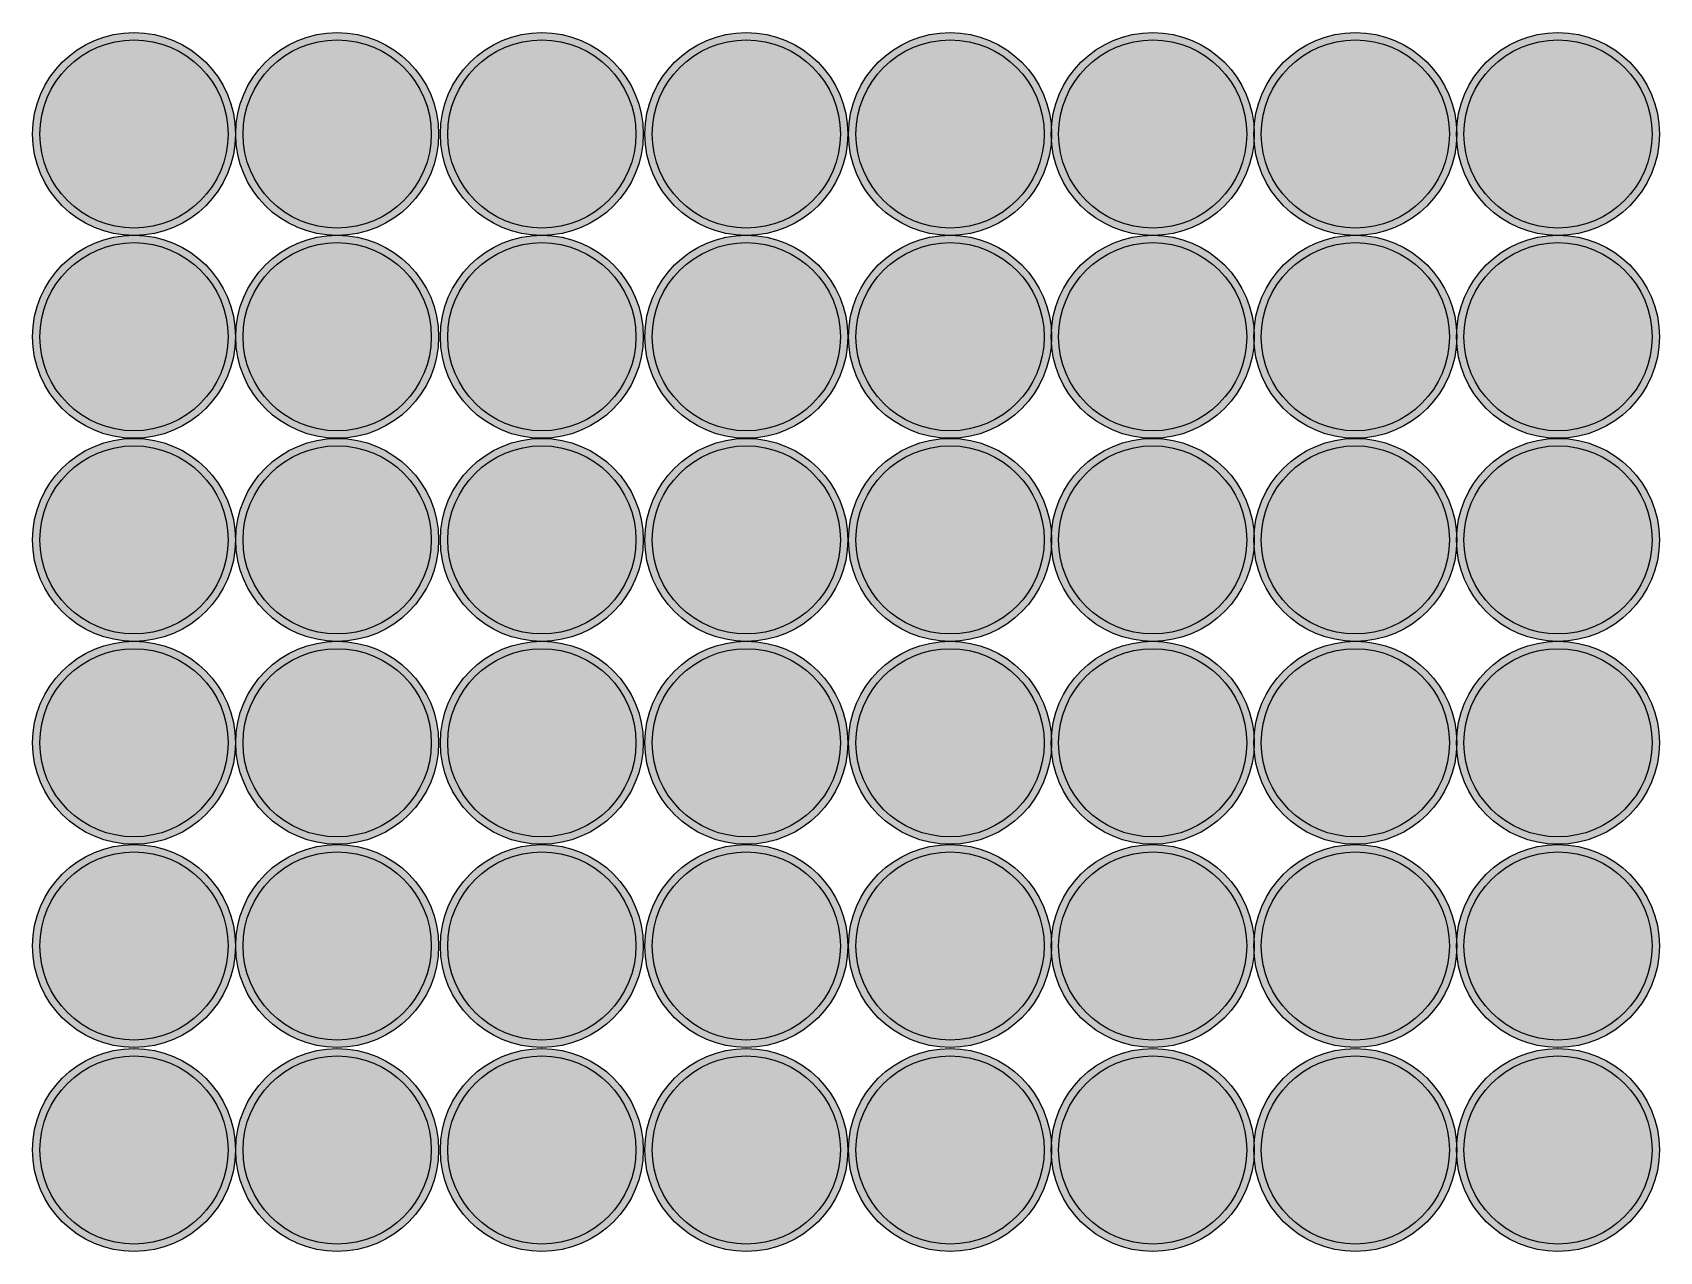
# Model space of a CAD drawing. Header units: inches. Extents: x 2620 to 4317, y 1826 to 2873.
# Drawn here: x 3675.99 to 3703.57, y 2228.31 to 2248.96 of the extents above; entities that cross this region are included whole.
import ezdxf

# ---------------------------------------------------------------- set-up
doc = ezdxf.new("R2010")
doc.units = ezdxf.units.IN
doc.header["$MEASUREMENT"] = 0

msp = doc.modelspace()

# ---------------------------------------------------------------- hatches: boundary and pattern name
h = msp.add_hatch(color=256)
h.dxf.hatch_style = 1
h.set_gradient(color1=(41, 49, 137), color2=(19, 103, 52), tint=1, name='INVCURVED')
h.paths.add_polyline_path([(3675.99101, 2247.24433, 1), (3679.43101, 2247.24433, 1)])
h.paths.add_polyline_path([(3679.30601, 2247.24433, -1), (3676.11601, 2247.24433, -1)], flags=16)
h = msp.add_hatch(color=256)
h.dxf.hatch_style = 1
h.set_gradient(color1=(41, 49, 137), color2=(19, 103, 52), tint=1, name='INVCURVED')
h.paths.add_polyline_path([(3679.43474, 2247.24433, 1), (3682.87474, 2247.24433, 1)])
h.paths.add_polyline_path([(3682.74974, 2247.24433, -1), (3679.55974, 2247.24433, -1)], flags=16)
h = msp.add_hatch(color=256)
h.dxf.hatch_style = 1
h.set_gradient(color1=(41, 49, 137), color2=(19, 103, 52), tint=1, name='INVCURVED')
h.paths.add_polyline_path([(3682.9033, 2247.24433, 1), (3686.3433, 2247.24433, 1)])
h.paths.add_polyline_path([(3686.2183, 2247.24433, -1), (3683.0283, 2247.24433, -1)], flags=16)
h = msp.add_hatch(color=256)
h.dxf.hatch_style = 1
h.set_gradient(color1=(41, 49, 137), color2=(19, 103, 52), tint=1, name='INVCURVED')
h.paths.add_polyline_path([(3686.36948, 2247.24433, 1), (3689.80948, 2247.24433, 1)])
h.paths.add_polyline_path([(3689.68448, 2247.24433, -1), (3686.49448, 2247.24433, -1)], flags=16)
h = msp.add_hatch(color=256)
h.dxf.hatch_style = 1
h.set_gradient(color1=(41, 49, 137), color2=(19, 103, 52), tint=1, name='INVCURVED')
h.paths.add_polyline_path([(3689.82342, 2247.24433, 1), (3693.26342, 2247.24433, 1)])
h.paths.add_polyline_path([(3693.13842, 2247.24433, -1), (3689.94842, 2247.24433, -1)], flags=16)
h = msp.add_hatch(color=256)
h.dxf.hatch_style = 1
h.set_gradient(color1=(41, 49, 137), color2=(19, 103, 52), tint=1, name='INVCURVED')
h.paths.add_polyline_path([(3693.25819, 2247.24433, 1), (3696.69819, 2247.24433, 1)])
h.paths.add_polyline_path([(3696.57319, 2247.24433, -1), (3693.38319, 2247.24433, -1)], flags=16)
h = msp.add_hatch(color=256)
h.dxf.hatch_style = 1
h.set_gradient(color1=(41, 49, 137), color2=(19, 103, 52), tint=1, name='INVCURVED')
h.paths.add_polyline_path([(3696.69296, 2247.24433, 1), (3700.13296, 2247.24433, 1)])
h.paths.add_polyline_path([(3700.00796, 2247.24433, -1), (3696.81796, 2247.24433, -1)], flags=16)
h = msp.add_hatch(color=256)
h.dxf.hatch_style = 1
h.set_gradient(color1=(41, 49, 137), color2=(19, 103, 52), tint=1, name='INVCURVED')
h.paths.add_polyline_path([(3700.12754, 2247.24433, 1), (3703.56754, 2247.24433, 1)])
h.paths.add_polyline_path([(3703.44254, 2247.24433, -1), (3700.25254, 2247.24433, -1)], flags=16)
h = msp.add_hatch(color=256)
h.dxf.hatch_style = 1
h.set_gradient(color1=(242, 103, 34), color2=(248, 153, 30), tint=1)
h.paths.add_polyline_path([(3679.30601, 2247.24433, 1), (3676.11601, 2247.24433, 1)])
h = msp.add_hatch(color=256)
h.dxf.hatch_style = 1
h.set_gradient(color1=(242, 103, 34), color2=(248, 153, 30), tint=1)
h.paths.add_polyline_path([(3682.74974, 2247.24433, 1), (3679.55974, 2247.24433, 1)])
h = msp.add_hatch(color=256)
h.dxf.hatch_style = 1
h.set_gradient(color1=(242, 103, 34), color2=(248, 153, 30), tint=1)
h.paths.add_polyline_path([(3686.2183, 2247.24433, 1), (3683.0283, 2247.24433, 1)])
h = msp.add_hatch(color=256)
h.dxf.hatch_style = 1
h.set_gradient(color1=(242, 103, 34), color2=(248, 153, 30), tint=1)
h.paths.add_polyline_path([(3689.68448, 2247.24433, 1), (3686.49448, 2247.24433, 1)])
h = msp.add_hatch(color=256)
h.dxf.hatch_style = 1
h.set_gradient(color1=(242, 103, 34), color2=(248, 153, 30), tint=1)
h.paths.add_polyline_path([(3693.13842, 2247.24433, 1), (3689.94842, 2247.24433, 1)])
h = msp.add_hatch(color=256)
h.dxf.hatch_style = 1
h.set_gradient(color1=(242, 103, 34), color2=(248, 153, 30), tint=1)
h.paths.add_polyline_path([(3696.57319, 2247.24433, 1), (3693.38319, 2247.24433, 1)])
h = msp.add_hatch(color=256)
h.dxf.hatch_style = 1
h.set_gradient(color1=(242, 103, 34), color2=(248, 153, 30), tint=1)
h.paths.add_polyline_path([(3700.00796, 2247.24433, 1), (3696.81796, 2247.24433, 1)])
h = msp.add_hatch(color=256)
h.dxf.hatch_style = 1
h.set_gradient(color1=(242, 103, 34), color2=(248, 153, 30), tint=1)
h.paths.add_polyline_path([(3703.44254, 2247.24433, 1), (3700.25254, 2247.24433, 1)])
h = msp.add_hatch(color=256)
h.dxf.hatch_style = 1
h.set_gradient(color1=(41, 49, 137), color2=(19, 103, 52), tint=1, name='INVCURVED')
h.paths.add_polyline_path([(3675.99101, 2243.80847, 1), (3679.43101, 2243.80847, 1)])
h.paths.add_polyline_path([(3679.30601, 2243.80847, -1), (3676.11601, 2243.80847, -1)], flags=16)
h = msp.add_hatch(color=256)
h.dxf.hatch_style = 1
h.set_gradient(color1=(242, 103, 34), color2=(248, 153, 30), tint=1)
h.paths.add_polyline_path([(3679.30601, 2243.80847, 1), (3676.11601, 2243.80847, 1)])
h = msp.add_hatch(color=256)
h.dxf.hatch_style = 1
h.set_gradient(color1=(41, 49, 137), color2=(19, 103, 52), tint=1, name='INVCURVED')
h.paths.add_polyline_path([(3679.43474, 2243.80847, 1), (3682.87474, 2243.80847, 1)])
h.paths.add_polyline_path([(3682.74974, 2243.80847, -1), (3679.55974, 2243.80847, -1)], flags=16)
h = msp.add_hatch(color=256)
h.dxf.hatch_style = 1
h.set_gradient(color1=(242, 103, 34), color2=(248, 153, 30), tint=1)
h.paths.add_polyline_path([(3682.74974, 2243.80847, 1), (3679.55974, 2243.80847, 1)])
h = msp.add_hatch(color=256)
h.dxf.hatch_style = 1
h.set_gradient(color1=(41, 49, 137), color2=(19, 103, 52), tint=1, name='INVCURVED')
h.paths.add_polyline_path([(3682.9033, 2243.80847, 1), (3686.3433, 2243.80847, 1)])
h.paths.add_polyline_path([(3686.2183, 2243.80847, -1), (3683.0283, 2243.80847, -1)], flags=16)
h = msp.add_hatch(color=256)
h.dxf.hatch_style = 1
h.set_gradient(color1=(242, 103, 34), color2=(248, 153, 30), tint=1)
h.paths.add_polyline_path([(3686.2183, 2243.80847, 1), (3683.0283, 2243.80847, 1)])
h = msp.add_hatch(color=256)
h.dxf.hatch_style = 1
h.set_gradient(color1=(41, 49, 137), color2=(19, 103, 52), tint=1, name='INVCURVED')
h.paths.add_polyline_path([(3686.36948, 2243.80847, 1), (3689.80948, 2243.80847, 1)])
h.paths.add_polyline_path([(3689.68448, 2243.80847, -1), (3686.49448, 2243.80847, -1)], flags=16)
h = msp.add_hatch(color=256)
h.dxf.hatch_style = 1
h.set_gradient(color1=(242, 103, 34), color2=(248, 153, 30), tint=1)
h.paths.add_polyline_path([(3689.68448, 2243.80847, 1), (3686.49448, 2243.80847, 1)])
h = msp.add_hatch(color=256)
h.dxf.hatch_style = 1
h.set_gradient(color1=(41, 49, 137), color2=(19, 103, 52), tint=1, name='INVCURVED')
h.paths.add_polyline_path([(3689.82342, 2243.80847, 1), (3693.26342, 2243.80847, 1)])
h.paths.add_polyline_path([(3693.13842, 2243.80847, -1), (3689.94842, 2243.80847, -1)], flags=16)
h = msp.add_hatch(color=256)
h.dxf.hatch_style = 1
h.set_gradient(color1=(242, 103, 34), color2=(248, 153, 30), tint=1)
h.paths.add_polyline_path([(3693.13842, 2243.80847, 1), (3689.94842, 2243.80847, 1)])
h = msp.add_hatch(color=256)
h.dxf.hatch_style = 1
h.set_gradient(color1=(41, 49, 137), color2=(19, 103, 52), tint=1, name='INVCURVED')
h.paths.add_polyline_path([(3693.25819, 2243.80847, 1), (3696.69819, 2243.80847, 1)])
h.paths.add_polyline_path([(3696.57319, 2243.80847, -1), (3693.38319, 2243.80847, -1)], flags=16)
h = msp.add_hatch(color=256)
h.dxf.hatch_style = 1
h.set_gradient(color1=(242, 103, 34), color2=(248, 153, 30), tint=1)
h.paths.add_polyline_path([(3696.57319, 2243.80847, 1), (3693.38319, 2243.80847, 1)])
h = msp.add_hatch(color=256)
h.dxf.hatch_style = 1
h.set_gradient(color1=(41, 49, 137), color2=(19, 103, 52), tint=1, name='INVCURVED')
h.paths.add_polyline_path([(3696.69296, 2243.80847, 1), (3700.13296, 2243.80847, 1)])
h.paths.add_polyline_path([(3700.00796, 2243.80847, -1), (3696.81796, 2243.80847, -1)], flags=16)
h = msp.add_hatch(color=256)
h.dxf.hatch_style = 1
h.set_gradient(color1=(242, 103, 34), color2=(248, 153, 30), tint=1)
h.paths.add_polyline_path([(3700.00796, 2243.80847, 1), (3696.81796, 2243.80847, 1)])
h = msp.add_hatch(color=256)
h.dxf.hatch_style = 1
h.set_gradient(color1=(41, 49, 137), color2=(19, 103, 52), tint=1, name='INVCURVED')
h.paths.add_polyline_path([(3700.12754, 2243.80847, 1), (3703.56754, 2243.80847, 1)])
h.paths.add_polyline_path([(3703.44254, 2243.80847, -1), (3700.25254, 2243.80847, -1)], flags=16)
h = msp.add_hatch(color=256)
h.dxf.hatch_style = 1
h.set_gradient(color1=(242, 103, 34), color2=(248, 153, 30), tint=1)
h.paths.add_polyline_path([(3703.44254, 2243.80847, 1), (3700.25254, 2243.80847, 1)])
h = msp.add_hatch(color=256)
h.dxf.hatch_style = 1
h.set_gradient(color1=(41, 49, 137), color2=(19, 103, 52), tint=1, name='INVCURVED')
h.paths.add_polyline_path([(3675.99101, 2240.36592, 1), (3679.43101, 2240.36592, 1)])
h.paths.add_polyline_path([(3679.30601, 2240.36592, -1), (3676.11601, 2240.36592, -1)], flags=16)
h = msp.add_hatch(color=256)
h.dxf.hatch_style = 1
h.set_gradient(color1=(41, 49, 137), color2=(19, 103, 52), tint=1, name='INVCURVED')
h.paths.add_polyline_path([(3679.43474, 2240.36592, 1), (3682.87474, 2240.36592, 1)])
h.paths.add_polyline_path([(3682.74974, 2240.36592, -1), (3679.55974, 2240.36592, -1)], flags=16)
h = msp.add_hatch(color=256)
h.dxf.hatch_style = 1
h.set_gradient(color1=(41, 49, 137), color2=(19, 103, 52), tint=1, name='INVCURVED')
h.paths.add_polyline_path([(3682.9033, 2240.36592, 1), (3686.3433, 2240.36592, 1)])
h.paths.add_polyline_path([(3686.2183, 2240.36592, -1), (3683.0283, 2240.36592, -1)], flags=16)
h = msp.add_hatch(color=256)
h.dxf.hatch_style = 1
h.set_gradient(color1=(41, 49, 137), color2=(19, 103, 52), tint=1, name='INVCURVED')
h.paths.add_polyline_path([(3686.36948, 2240.36592, 1), (3689.80948, 2240.36592, 1)])
h.paths.add_polyline_path([(3689.68448, 2240.36592, -1), (3686.49448, 2240.36592, -1)], flags=16)
h = msp.add_hatch(color=256)
h.dxf.hatch_style = 1
h.set_gradient(color1=(41, 49, 137), color2=(19, 103, 52), tint=1, name='INVCURVED')
h.paths.add_polyline_path([(3689.82342, 2240.36592, 1), (3693.26342, 2240.36592, 1)])
h.paths.add_polyline_path([(3693.13842, 2240.36592, -1), (3689.94842, 2240.36592, -1)], flags=16)
h = msp.add_hatch(color=256)
h.dxf.hatch_style = 1
h.set_gradient(color1=(41, 49, 137), color2=(19, 103, 52), tint=1, name='INVCURVED')
h.paths.add_polyline_path([(3693.25819, 2240.36592, 1), (3696.69819, 2240.36592, 1)])
h.paths.add_polyline_path([(3696.57319, 2240.36592, -1), (3693.38319, 2240.36592, -1)], flags=16)
h = msp.add_hatch(color=256)
h.dxf.hatch_style = 1
h.set_gradient(color1=(41, 49, 137), color2=(19, 103, 52), tint=1, name='INVCURVED')
h.paths.add_polyline_path([(3696.69296, 2240.36592, 1), (3700.13296, 2240.36592, 1)])
h.paths.add_polyline_path([(3700.00796, 2240.36592, -1), (3696.81796, 2240.36592, -1)], flags=16)
h = msp.add_hatch(color=256)
h.dxf.hatch_style = 1
h.set_gradient(color1=(41, 49, 137), color2=(19, 103, 52), tint=1, name='INVCURVED')
h.paths.add_polyline_path([(3700.12754, 2240.36592, 1), (3703.56754, 2240.36592, 1)])
h.paths.add_polyline_path([(3703.44254, 2240.36592, -1), (3700.25254, 2240.36592, -1)], flags=16)
h = msp.add_hatch(color=256)
h.dxf.hatch_style = 1
h.set_gradient(color1=(242, 103, 34), color2=(248, 153, 30), tint=1)
h.paths.add_polyline_path([(3679.30601, 2240.36592, 1), (3676.11601, 2240.36592, 1)])
h = msp.add_hatch(color=256)
h.dxf.hatch_style = 1
h.set_gradient(color1=(242, 103, 34), color2=(248, 153, 30), tint=1)
h.paths.add_polyline_path([(3682.74974, 2240.36592, 1), (3679.55974, 2240.36592, 1)])
h = msp.add_hatch(color=256)
h.dxf.hatch_style = 1
h.set_gradient(color1=(242, 103, 34), color2=(248, 153, 30), tint=1)
h.paths.add_polyline_path([(3686.2183, 2240.36592, 1), (3683.0283, 2240.36592, 1)])
h = msp.add_hatch(color=256)
h.dxf.hatch_style = 1
h.set_gradient(color1=(242, 103, 34), color2=(248, 153, 30), tint=1)
h.paths.add_polyline_path([(3689.68448, 2240.36592, 1), (3686.49448, 2240.36592, 1)])
h = msp.add_hatch(color=256)
h.dxf.hatch_style = 1
h.set_gradient(color1=(242, 103, 34), color2=(248, 153, 30), tint=1)
h.paths.add_polyline_path([(3693.13842, 2240.36592, 1), (3689.94842, 2240.36592, 1)])
h = msp.add_hatch(color=256)
h.dxf.hatch_style = 1
h.set_gradient(color1=(242, 103, 34), color2=(248, 153, 30), tint=1)
h.paths.add_polyline_path([(3696.57319, 2240.36592, 1), (3693.38319, 2240.36592, 1)])
h = msp.add_hatch(color=256)
h.dxf.hatch_style = 1
h.set_gradient(color1=(242, 103, 34), color2=(248, 153, 30), tint=1)
h.paths.add_polyline_path([(3700.00796, 2240.36592, 1), (3696.81796, 2240.36592, 1)])
h = msp.add_hatch(color=256)
h.dxf.hatch_style = 1
h.set_gradient(color1=(242, 103, 34), color2=(248, 153, 30), tint=1)
h.paths.add_polyline_path([(3703.44254, 2240.36592, 1), (3700.25254, 2240.36592, 1)])
h = msp.add_hatch(color=256)
h.dxf.hatch_style = 1
h.set_gradient(color1=(41, 49, 137), color2=(19, 103, 52), tint=1, name='INVCURVED')
h.paths.add_polyline_path([(3675.99101, 2236.92698, 1), (3679.43101, 2236.92698, 1)])
h.paths.add_polyline_path([(3679.30601, 2236.92698, -1), (3676.11601, 2236.92698, -1)], flags=16)
h = msp.add_hatch(color=256)
h.dxf.hatch_style = 1
h.set_gradient(color1=(242, 103, 34), color2=(248, 153, 30), tint=1)
h.paths.add_polyline_path([(3679.30601, 2236.92698, 1), (3676.11601, 2236.92698, 1)])
h = msp.add_hatch(color=256)
h.dxf.hatch_style = 1
h.set_gradient(color1=(41, 49, 137), color2=(19, 103, 52), tint=1, name='INVCURVED')
h.paths.add_polyline_path([(3679.43474, 2236.92698, 1), (3682.87474, 2236.92698, 1)])
h.paths.add_polyline_path([(3682.74974, 2236.92698, -1), (3679.55974, 2236.92698, -1)], flags=16)
h = msp.add_hatch(color=256)
h.dxf.hatch_style = 1
h.set_gradient(color1=(242, 103, 34), color2=(248, 153, 30), tint=1)
h.paths.add_polyline_path([(3682.74974, 2236.92698, 1), (3679.55974, 2236.92698, 1)])
h = msp.add_hatch(color=256)
h.dxf.hatch_style = 1
h.set_gradient(color1=(41, 49, 137), color2=(19, 103, 52), tint=1, name='INVCURVED')
h.paths.add_polyline_path([(3682.9033, 2236.92698, 1), (3686.3433, 2236.92698, 1)])
h.paths.add_polyline_path([(3686.2183, 2236.92698, -1), (3683.0283, 2236.92698, -1)], flags=16)
h = msp.add_hatch(color=256)
h.dxf.hatch_style = 1
h.set_gradient(color1=(242, 103, 34), color2=(248, 153, 30), tint=1)
h.paths.add_polyline_path([(3686.2183, 2236.92698, 1), (3683.0283, 2236.92698, 1)])
h = msp.add_hatch(color=256)
h.dxf.hatch_style = 1
h.set_gradient(color1=(41, 49, 137), color2=(19, 103, 52), tint=1, name='INVCURVED')
h.paths.add_polyline_path([(3686.36948, 2236.92698, 1), (3689.80948, 2236.92698, 1)])
h.paths.add_polyline_path([(3689.68448, 2236.92698, -1), (3686.49448, 2236.92698, -1)], flags=16)
h = msp.add_hatch(color=256)
h.dxf.hatch_style = 1
h.set_gradient(color1=(242, 103, 34), color2=(248, 153, 30), tint=1)
h.paths.add_polyline_path([(3689.68448, 2236.92698, 1), (3686.49448, 2236.92698, 1)])
h = msp.add_hatch(color=256)
h.dxf.hatch_style = 1
h.set_gradient(color1=(41, 49, 137), color2=(19, 103, 52), tint=1, name='INVCURVED')
h.paths.add_polyline_path([(3689.82342, 2236.92698, 1), (3693.26342, 2236.92698, 1)])
h.paths.add_polyline_path([(3693.13842, 2236.92698, -1), (3689.94842, 2236.92698, -1)], flags=16)
h = msp.add_hatch(color=256)
h.dxf.hatch_style = 1
h.set_gradient(color1=(242, 103, 34), color2=(248, 153, 30), tint=1)
h.paths.add_polyline_path([(3693.13842, 2236.92698, 1), (3689.94842, 2236.92698, 1)])
h = msp.add_hatch(color=256)
h.dxf.hatch_style = 1
h.set_gradient(color1=(41, 49, 137), color2=(19, 103, 52), tint=1, name='INVCURVED')
h.paths.add_polyline_path([(3693.25819, 2236.92698, 1), (3696.69819, 2236.92698, 1)])
h.paths.add_polyline_path([(3696.57319, 2236.92698, -1), (3693.38319, 2236.92698, -1)], flags=16)
h = msp.add_hatch(color=256)
h.dxf.hatch_style = 1
h.set_gradient(color1=(242, 103, 34), color2=(248, 153, 30), tint=1)
h.paths.add_polyline_path([(3696.57319, 2236.92698, 1), (3693.38319, 2236.92698, 1)])
h = msp.add_hatch(color=256)
h.dxf.hatch_style = 1
h.set_gradient(color1=(41, 49, 137), color2=(19, 103, 52), tint=1, name='INVCURVED')
h.paths.add_polyline_path([(3696.69296, 2236.92698, 1), (3700.13296, 2236.92698, 1)])
h.paths.add_polyline_path([(3700.00796, 2236.92698, -1), (3696.81796, 2236.92698, -1)], flags=16)
h = msp.add_hatch(color=256)
h.dxf.hatch_style = 1
h.set_gradient(color1=(242, 103, 34), color2=(248, 153, 30), tint=1)
h.paths.add_polyline_path([(3700.00796, 2236.92698, 1), (3696.81796, 2236.92698, 1)])
h = msp.add_hatch(color=256)
h.dxf.hatch_style = 1
h.set_gradient(color1=(41, 49, 137), color2=(19, 103, 52), tint=1, name='INVCURVED')
h.paths.add_polyline_path([(3700.12754, 2236.92698, 1), (3703.56754, 2236.92698, 1)])
h.paths.add_polyline_path([(3703.44254, 2236.92698, -1), (3700.25254, 2236.92698, -1)], flags=16)
h = msp.add_hatch(color=256)
h.dxf.hatch_style = 1
h.set_gradient(color1=(242, 103, 34), color2=(248, 153, 30), tint=1)
h.paths.add_polyline_path([(3703.44254, 2236.92698, 1), (3700.25254, 2236.92698, 1)])
h = msp.add_hatch(color=256)
h.dxf.hatch_style = 1
h.set_gradient(color1=(41, 49, 137), color2=(19, 103, 52), tint=1, name='INVCURVED')
h.paths.add_polyline_path([(3675.99101, 2233.48345, 1), (3679.43101, 2233.48345, 1)])
h.paths.add_polyline_path([(3679.30601, 2233.48345, -1), (3676.11601, 2233.48345, -1)], flags=16)
h = msp.add_hatch(color=256)
h.dxf.hatch_style = 1
h.set_gradient(color1=(242, 103, 34), color2=(248, 153, 30), tint=1)
h.paths.add_polyline_path([(3679.30601, 2233.48345, 1), (3676.11601, 2233.48345, 1)])
h = msp.add_hatch(color=256)
h.dxf.hatch_style = 1
h.set_gradient(color1=(41, 49, 137), color2=(19, 103, 52), tint=1, name='INVCURVED')
h.paths.add_polyline_path([(3679.43474, 2233.48345, 1), (3682.87474, 2233.48345, 1)])
h.paths.add_polyline_path([(3682.74974, 2233.48345, -1), (3679.55974, 2233.48345, -1)], flags=16)
h = msp.add_hatch(color=256)
h.dxf.hatch_style = 1
h.set_gradient(color1=(242, 103, 34), color2=(248, 153, 30), tint=1)
h.paths.add_polyline_path([(3682.74974, 2233.48345, 1), (3679.55974, 2233.48345, 1)])
h = msp.add_hatch(color=256)
h.dxf.hatch_style = 1
h.set_gradient(color1=(41, 49, 137), color2=(19, 103, 52), tint=1, name='INVCURVED')
h.paths.add_polyline_path([(3682.9033, 2233.48345, 1), (3686.3433, 2233.48345, 1)])
h.paths.add_polyline_path([(3686.2183, 2233.48345, -1), (3683.0283, 2233.48345, -1)], flags=16)
h = msp.add_hatch(color=256)
h.dxf.hatch_style = 1
h.set_gradient(color1=(242, 103, 34), color2=(248, 153, 30), tint=1)
h.paths.add_polyline_path([(3686.2183, 2233.48345, 1), (3683.0283, 2233.48345, 1)])
h = msp.add_hatch(color=256)
h.dxf.hatch_style = 1
h.set_gradient(color1=(41, 49, 137), color2=(19, 103, 52), tint=1, name='INVCURVED')
h.paths.add_polyline_path([(3686.36948, 2233.48345, 1), (3689.80948, 2233.48345, 1)])
h.paths.add_polyline_path([(3689.68448, 2233.48345, -1), (3686.49448, 2233.48345, -1)], flags=16)
h = msp.add_hatch(color=256)
h.dxf.hatch_style = 1
h.set_gradient(color1=(242, 103, 34), color2=(248, 153, 30), tint=1)
h.paths.add_polyline_path([(3689.68448, 2233.48345, 1), (3686.49448, 2233.48345, 1)])
h = msp.add_hatch(color=256)
h.dxf.hatch_style = 1
h.set_gradient(color1=(41, 49, 137), color2=(19, 103, 52), tint=1, name='INVCURVED')
h.paths.add_polyline_path([(3689.82342, 2233.48345, 1), (3693.26342, 2233.48345, 1)])
h.paths.add_polyline_path([(3693.13842, 2233.48345, -1), (3689.94842, 2233.48345, -1)], flags=16)
h = msp.add_hatch(color=256)
h.dxf.hatch_style = 1
h.set_gradient(color1=(242, 103, 34), color2=(248, 153, 30), tint=1)
h.paths.add_polyline_path([(3693.13842, 2233.48345, 1), (3689.94842, 2233.48345, 1)])
h = msp.add_hatch(color=256)
h.dxf.hatch_style = 1
h.set_gradient(color1=(41, 49, 137), color2=(19, 103, 52), tint=1, name='INVCURVED')
h.paths.add_polyline_path([(3693.25819, 2233.48345, 1), (3696.69819, 2233.48345, 1)])
h.paths.add_polyline_path([(3696.57319, 2233.48345, -1), (3693.38319, 2233.48345, -1)], flags=16)
h = msp.add_hatch(color=256)
h.dxf.hatch_style = 1
h.set_gradient(color1=(242, 103, 34), color2=(248, 153, 30), tint=1)
h.paths.add_polyline_path([(3696.57319, 2233.48345, 1), (3693.38319, 2233.48345, 1)])
h = msp.add_hatch(color=256)
h.dxf.hatch_style = 1
h.set_gradient(color1=(41, 49, 137), color2=(19, 103, 52), tint=1, name='INVCURVED')
h.paths.add_polyline_path([(3696.69296, 2233.48345, 1), (3700.13296, 2233.48345, 1)])
h.paths.add_polyline_path([(3700.00796, 2233.48345, -1), (3696.81796, 2233.48345, -1)], flags=16)
h = msp.add_hatch(color=256)
h.dxf.hatch_style = 1
h.set_gradient(color1=(242, 103, 34), color2=(248, 153, 30), tint=1)
h.paths.add_polyline_path([(3700.00796, 2233.48345, 1), (3696.81796, 2233.48345, 1)])
h = msp.add_hatch(color=256)
h.dxf.hatch_style = 1
h.set_gradient(color1=(41, 49, 137), color2=(19, 103, 52), tint=1, name='INVCURVED')
h.paths.add_polyline_path([(3700.12754, 2233.48345, 1), (3703.56754, 2233.48345, 1)])
h.paths.add_polyline_path([(3703.44254, 2233.48345, -1), (3700.25254, 2233.48345, -1)], flags=16)
h = msp.add_hatch(color=256)
h.dxf.hatch_style = 1
h.set_gradient(color1=(242, 103, 34), color2=(248, 153, 30), tint=1)
h.paths.add_polyline_path([(3703.44254, 2233.48345, 1), (3700.25254, 2233.48345, 1)])
h = msp.add_hatch(color=256)
h.dxf.hatch_style = 1
h.set_gradient(color1=(41, 49, 137), color2=(19, 103, 52), tint=1, name='INVCURVED')
h.paths.add_polyline_path([(3675.99101, 2230.02609, 1), (3679.43101, 2230.02609, 1)])
h.paths.add_polyline_path([(3679.30601, 2230.02609, -1), (3676.11601, 2230.02609, -1)], flags=16)
h = msp.add_hatch(color=256)
h.dxf.hatch_style = 1
h.set_gradient(color1=(242, 103, 34), color2=(248, 153, 30), tint=1)
h.paths.add_polyline_path([(3679.30601, 2230.02609, 1), (3676.11601, 2230.02609, 1)])
h = msp.add_hatch(color=256)
h.dxf.hatch_style = 1
h.set_gradient(color1=(41, 49, 137), color2=(19, 103, 52), tint=1, name='INVCURVED')
h.paths.add_polyline_path([(3679.43474, 2230.02609, 1), (3682.87474, 2230.02609, 1)])
h.paths.add_polyline_path([(3682.74974, 2230.02609, -1), (3679.55974, 2230.02609, -1)], flags=16)
h = msp.add_hatch(color=256)
h.dxf.hatch_style = 1
h.set_gradient(color1=(242, 103, 34), color2=(248, 153, 30), tint=1)
h.paths.add_polyline_path([(3682.74974, 2230.02609, 1), (3679.55974, 2230.02609, 1)])
h = msp.add_hatch(color=256)
h.dxf.hatch_style = 1
h.set_gradient(color1=(41, 49, 137), color2=(19, 103, 52), tint=1, name='INVCURVED')
h.paths.add_polyline_path([(3682.9033, 2230.02609, 1), (3686.3433, 2230.02609, 1)])
h.paths.add_polyline_path([(3686.2183, 2230.02609, -1), (3683.0283, 2230.02609, -1)], flags=16)
h = msp.add_hatch(color=256)
h.dxf.hatch_style = 1
h.set_gradient(color1=(242, 103, 34), color2=(248, 153, 30), tint=1)
h.paths.add_polyline_path([(3686.2183, 2230.02609, 1), (3683.0283, 2230.02609, 1)])
h = msp.add_hatch(color=256)
h.dxf.hatch_style = 1
h.set_gradient(color1=(41, 49, 137), color2=(19, 103, 52), tint=1, name='INVCURVED')
h.paths.add_polyline_path([(3686.36948, 2230.02609, 1), (3689.80948, 2230.02609, 1)])
h.paths.add_polyline_path([(3689.68448, 2230.02609, -1), (3686.49448, 2230.02609, -1)], flags=16)
h = msp.add_hatch(color=256)
h.dxf.hatch_style = 1
h.set_gradient(color1=(242, 103, 34), color2=(248, 153, 30), tint=1)
h.paths.add_polyline_path([(3689.68448, 2230.02609, 1), (3686.49448, 2230.02609, 1)])
h = msp.add_hatch(color=256)
h.dxf.hatch_style = 1
h.set_gradient(color1=(41, 49, 137), color2=(19, 103, 52), tint=1, name='INVCURVED')
h.paths.add_polyline_path([(3689.82342, 2230.02609, 1), (3693.26342, 2230.02609, 1)])
h.paths.add_polyline_path([(3693.13842, 2230.02609, -1), (3689.94842, 2230.02609, -1)], flags=16)
h = msp.add_hatch(color=256)
h.dxf.hatch_style = 1
h.set_gradient(color1=(242, 103, 34), color2=(248, 153, 30), tint=1)
h.paths.add_polyline_path([(3693.13842, 2230.02609, 1), (3689.94842, 2230.02609, 1)])
h = msp.add_hatch(color=256)
h.dxf.hatch_style = 1
h.set_gradient(color1=(41, 49, 137), color2=(19, 103, 52), tint=1, name='INVCURVED')
h.paths.add_polyline_path([(3693.25819, 2230.02609, 1), (3696.69819, 2230.02609, 1)])
h.paths.add_polyline_path([(3696.57319, 2230.02609, -1), (3693.38319, 2230.02609, -1)], flags=16)
h = msp.add_hatch(color=256)
h.dxf.hatch_style = 1
h.set_gradient(color1=(242, 103, 34), color2=(248, 153, 30), tint=1)
h.paths.add_polyline_path([(3696.57319, 2230.02609, 1), (3693.38319, 2230.02609, 1)])
h = msp.add_hatch(color=256)
h.dxf.hatch_style = 1
h.set_gradient(color1=(41, 49, 137), color2=(19, 103, 52), tint=1, name='INVCURVED')
h.paths.add_polyline_path([(3696.69296, 2230.02609, 1), (3700.13296, 2230.02609, 1)])
h.paths.add_polyline_path([(3700.00796, 2230.02609, -1), (3696.81796, 2230.02609, -1)], flags=16)
h = msp.add_hatch(color=256)
h.dxf.hatch_style = 1
h.set_gradient(color1=(242, 103, 34), color2=(248, 153, 30), tint=1)
h.paths.add_polyline_path([(3700.00796, 2230.02609, 1), (3696.81796, 2230.02609, 1)])
h = msp.add_hatch(color=256)
h.dxf.hatch_style = 1
h.set_gradient(color1=(41, 49, 137), color2=(19, 103, 52), tint=1, name='INVCURVED')
h.paths.add_polyline_path([(3700.12754, 2230.02609, 1), (3703.56754, 2230.02609, 1)])
h.paths.add_polyline_path([(3703.44254, 2230.02609, -1), (3700.25254, 2230.02609, -1)], flags=16)
h = msp.add_hatch(color=256)
h.dxf.hatch_style = 1
h.set_gradient(color1=(242, 103, 34), color2=(248, 153, 30), tint=1)
h.paths.add_polyline_path([(3703.44254, 2230.02609, 1), (3700.25254, 2230.02609, 1)])

# ---------------------------------------------------------------- linework, layer by layer
for centre, radius in [((3677.71101, 2247.24433), 1.72), ((3681.15474, 2247.24433), 1.72), ((3684.6233, 2247.24433), 1.72), ((3688.08948, 2247.24433), 1.72), ((3691.54342, 2247.24433), 1.72), ((3694.97819, 2247.24433), 1.72), ((3698.41296, 2247.24433), 1.72), ((3701.84754, 2247.24433), 1.72), ((3677.71101, 2247.24433), 1.595), ((3681.15474, 2247.24433), 1.595), ((3684.6233, 2247.24433), 1.595), ((3688.08948, 2247.24433), 1.595), ((3691.54342, 2247.24433), 1.595), ((3694.97819, 2247.24433), 1.595), ((3698.41296, 2247.24433), 1.595), ((3701.84754, 2247.24433), 1.595), ((3677.71101, 2243.80847), 1.72), ((3677.71101, 2243.80847), 1.595), ((3681.15474, 2243.80847), 1.72), ((3681.15474, 2243.80847), 1.595), ((3684.6233, 2243.80847), 1.72), ((3684.6233, 2243.80847), 1.595), ((3688.08948, 2243.80847), 1.72), ((3688.08948, 2243.80847), 1.595), ((3691.54342, 2243.80847), 1.72), ((3691.54342, 2243.80847), 1.595), ((3694.97819, 2243.80847), 1.72), ((3694.97819, 2243.80847), 1.595), ((3698.41296, 2243.80847), 1.72), ((3698.41296, 2243.80847), 1.595), ((3701.84754, 2243.80847), 1.72), ((3701.84754, 2243.80847), 1.595), ((3677.71101, 2240.36592), 1.72), ((3681.15474, 2240.36592), 1.72), ((3684.6233, 2240.36592), 1.72), ((3688.08948, 2240.36592), 1.72), ((3691.54342, 2240.36592), 1.72), ((3694.97819, 2240.36592), 1.72), ((3698.41296, 2240.36592), 1.72), ((3701.84754, 2240.36592), 1.72), ((3677.71101, 2240.36592), 1.595), ((3681.15474, 2240.36592), 1.595), ((3684.6233, 2240.36592), 1.595), ((3688.08948, 2240.36592), 1.595), ((3691.54342, 2240.36592), 1.595), ((3694.97819, 2240.36592), 1.595), ((3698.41296, 2240.36592), 1.595), ((3701.84754, 2240.36592), 1.595), ((3677.71101, 2236.92698), 1.72), ((3677.71101, 2236.92698), 1.595), ((3681.15474, 2236.92698), 1.72), ((3681.15474, 2236.92698), 1.595), ((3684.6233, 2236.92698), 1.72), ((3684.6233, 2236.92698), 1.595), ((3688.08948, 2236.92698), 1.72), ((3688.08948, 2236.92698), 1.595), ((3691.54342, 2236.92698), 1.72), ((3691.54342, 2236.92698), 1.595), ((3694.97819, 2236.92698), 1.72), ((3694.97819, 2236.92698), 1.595), ((3698.41296, 2236.92698), 1.72), ((3698.41296, 2236.92698), 1.595), ((3701.84754, 2236.92698), 1.72), ((3701.84754, 2236.92698), 1.595), ((3677.71101, 2233.48345), 1.72), ((3677.71101, 2233.48345), 1.595), ((3681.15474, 2233.48345), 1.72), ((3681.15474, 2233.48345), 1.595), ((3684.6233, 2233.48345), 1.72), ((3684.6233, 2233.48345), 1.595), ((3688.08948, 2233.48345), 1.72), ((3688.08948, 2233.48345), 1.595), ((3691.54342, 2233.48345), 1.72), ((3691.54342, 2233.48345), 1.595), ((3694.97819, 2233.48345), 1.72), ((3694.97819, 2233.48345), 1.595), ((3698.41296, 2233.48345), 1.72), ((3698.41296, 2233.48345), 1.595), ((3701.84754, 2233.48345), 1.72), ((3701.84754, 2233.48345), 1.595), ((3677.71101, 2230.02609), 1.72), ((3677.71101, 2230.02609), 1.595), ((3681.15474, 2230.02609), 1.72), ((3681.15474, 2230.02609), 1.595), ((3684.6233, 2230.02609), 1.72), ((3684.6233, 2230.02609), 1.595), ((3688.08948, 2230.02609), 1.72), ((3688.08948, 2230.02609), 1.595), ((3691.54342, 2230.02609), 1.72), ((3691.54342, 2230.02609), 1.595), ((3694.97819, 2230.02609), 1.72), ((3694.97819, 2230.02609), 1.595), ((3698.41296, 2230.02609), 1.72), ((3698.41296, 2230.02609), 1.595), ((3701.84754, 2230.02609), 1.72), ((3701.84754, 2230.02609), 1.595)]:
    msp.add_circle(centre, radius)

doc.saveas('drawing.dxf')
